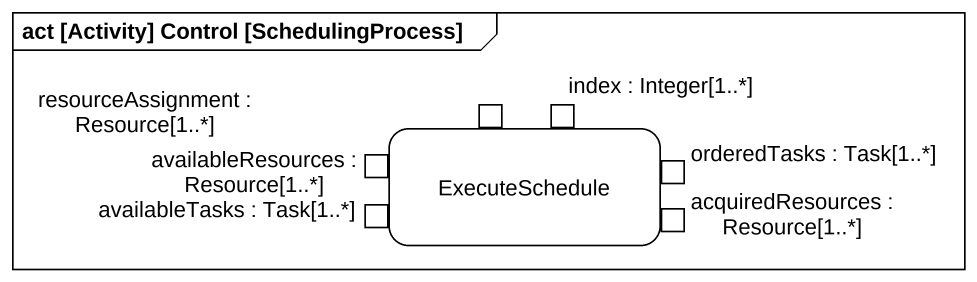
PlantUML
@startuml
mainframe act [Activity] Control [SchedulingProcess]
hide empty description
state ExecuteSchedule #FFFFFF {
  state "resourceAssignment : Resource[1..*]" as resourceAssignment_Resource <<inputPin>>
  state "index : Integer[1..*]" as index_Integer_1 <<inputPin>>
  state "availableResources : Resource[1..*]" as availableResources_Resource <<inputPin>>
  state "availableTasks : Task[1..*]" as availableTasks_Task_1 <<inputPin>>
  state "acquiredResources : Resource[1..*]" as acquiredResources_Resource_1 <<outputPin>>
  state "orderedTasks : Task[1..*]" as orderedTasks_Task_1 <<outputPin>>
}
@enduml
